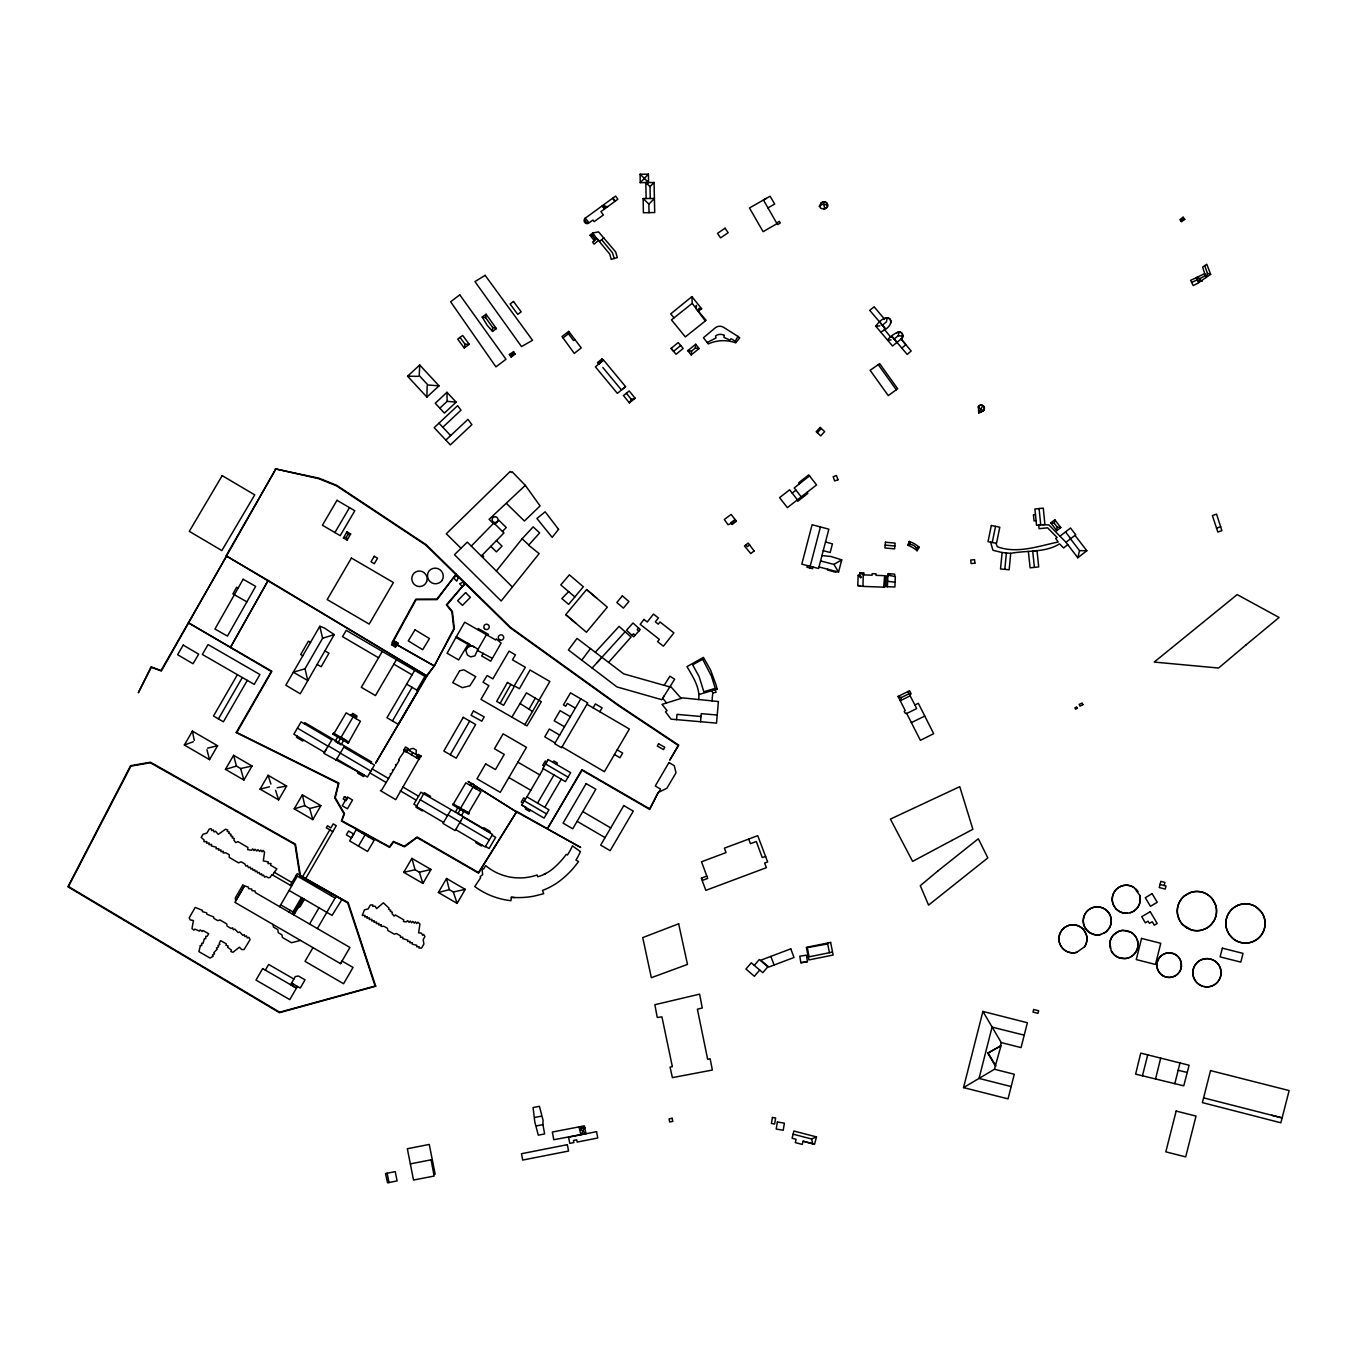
<?xml version="1.0" encoding="UTF-8"?>
<svg xmlns="http://www.w3.org/2000/svg" width="1357" height="1357" viewBox="0 0 1357 1357"><rect width="100%" height="100%" fill="white"/><g stroke="black" fill="none" stroke-linecap="round" stroke-linejoin="round"><path stroke-width="1.5" d="M492.54 331.379L492.574 327.308L485.653 317.691L486.077 314.247L482.21 317.029L487.214 325.358L492.54 331.379L496.408 328.598L486.077 314.247M426.895 397.092L407.575 376.211L419.72 364.982L439.023 385.863L426.895 397.092L427.116 385.914M862.95 585.8L863.273 574.859L859.931 572.858L859.846 575.317L861.491 577.098L860.626 577.912L858.184 575.249L857.743 585.562L862.967 586.394L884.238 587.191L884.696 575.673L875.994 575.351L876.062 573.824L872.161 573.672L872.11 575.198L863.273 574.859M542.902 1124.665L543.054 1120.237L539.441 1106.328L533.08 1107.516L534.777 1121.798L538.288 1135.147L544.649 1133.943L542.902 1124.665L536.541 1125.869M887.902 575.046L887.41 586.699L885.884 585.054L886.257 576.318L887.851 576.369L884.662 576.267L884.221 586.58L894.891 586.987L895.332 576.657L887.902 575.046L887.953 573.553L894.806 574.198L894.704 576.521M890.022 575.504L890.107 573.638M863.764 573.01L863.68 574.876L862.781 573.909L863.764 573.01L859.931 572.858M419.72 364.982L419.245 375.601L427.913 384.981L439.023 385.863M1137.912 946.134L1137.963 943.369A14.13 13.757 44.1 0 0 1137.03 939.332L1136.471 938.06A13.774 13.417 43.3 0 0 1130.788 932.14L1122.765 930.393A14.147 13.757 -46.4 0 0 1118.728 931.343L1113.13 935.312A13.875 13.519 -46.9 0 0 1109.839 942.827L1111.298 950.918A13.74 13.333 43.3 0 0 1118.236 957.431L1125.004 958.568A14.13 13.723 -46.8 0 0 1129.041 957.652L1130.296 957.075A13.706 13.316 -46.6 0 0 1134.639 953.666A13.791 13.383 -46.2 0 0 1136.844 950.137A13.96 13.519 -46.7 0 0 1137.912 946.134A14.113 14.113 0 0 1 1130.296 957.075M696.192 308.158L696.395 305.359L695.954 308.361L706.115 320.32L685.336 336.892L671.461 319.879L692.24 303.34L691.9 296.64L701.603 308.684L698.584 311.058L698.889 308.361L701.603 308.684M1180.675 220.716L1182.948 219.02L1183.083 217.205L1179.912 219.681L1181.421 221.768L1184.746 219.376L1183.083 217.205M676.549 719.651L677.007 714.376L701.026 716.479M700.568 721.737L701.281 713.646L717.225 715.037M543.903 874.451A43.39 43.39 0 0 0 549.636 871.194L551.417 869.922A78.485 78.485 0 0 0 566.276 854.333L567.413 855.012A57.656 57.656 0 0 0 571.551 847.752L572.417 845.852L580.406 851.602A57.147 57.147 0 0 1 578.777 855.063A56.129 56.129 0 0 1 575.928 860.05L578.523 861.576A92.039 92.039 0 0 1 560.322 880.54A70.801 70.801 0 0 1 553.079 885.392L550.518 886.816A70.343 70.343 0 0 1 542.546 890.413L543.699 893.686L534.166 896.095A84.1 84.1 0 0 1 511.301 897.316L510.978 900.692A74.414 74.414 0 0 1 488.91 894.772L485.959 893.381A74.414 74.414 0 0 1 474.763 886.528L480.514 877.979L480.31 876.401L482.668 874.756L482.057 869.159L483.652 868.972L485.636 865.613L489.656 868.667A53.093 53.093 0 0 0 515.541 877.775L520.393 877.928A53.093 53.093 0 0 0 537.118 874.977L537.762 876.792A43.034 43.034 0 0 0 545.87 873.467M598.776 364.015L598.895 362.692L603.577 360.046L625.56 386.609L617.384 393.377L595.384 366.831L603.187 360.368L601.982 358.926L597.572 362.573L598.776 364.015L603.187 360.368M601.863 360.25L601.982 358.926M1067.772 544.666L1063.583 547.974L1059.546 543.852C1045.127 552.944 1026.808 550.179 1010.728 553.368L1009.15 569.77L1000.516 568.973L1002.111 552.536L992.968 550.297L990.576 542.138M1004.825 569.363L1006.402 552.961M712.001 700.89L712.781 692.986L711.916 690.645M698.685 699.534C700.212 687.609 692.715 676.498 686.998 666.626L703.435 657.382L710.627 670.154L716.106 684.997L717.056 689.102L715.292 689.78L716.038 692.291L712.781 692.986M691.171 354.923L691.595 351.073L695.293 348.104L699.126 348.528L695.7 344.271L687.745 350.666L691.171 354.923L699.126 348.528M695.293 348.104L695.7 344.271M574.91 339.555L573.519 340.573L568.464 333.737L568.753 331.379L562.019 336.536L574.282 353.397L581.237 347.918L568.753 331.379M724.197 335.315L723.943 337.401L729.862 340.047L731.05 338.724L735.206 341.167L737.971 336.434L723.756 327.41A7.379 7.379 0 0 0 715.682 327.478L703.418 337.757L708.32 343.915L709.524 343.389A36.13 36.13 0 0 1 729.269 341.167A36.249 36.249 0 0 1 735.748 342.863L739.718 337.808L737.971 336.434M603.865 237.797L599.37 241.563L609.751 254.115L611.21 259.357L617.299 257.609L615.654 251.91L598.539 231.86L592.772 232.963L590.074 235.236L592.517 235.592L594.587 238.425L594.281 240.749L592.568 242.072L594.078 244.124L598.674 240.325L599.59 241.376M1056.747 530.655L1057.222 527.093L1054.338 523.344L1054.813 519.782L1050.776 522.869L1056.747 530.655L1060.784 527.568L1054.813 519.782M352.803 713.494L356.62 715.75L356.009 718.65L355.415 716.666L352.616 715.003L352.803 713.494L350.598 715.444L360.453 721.262L348.155 743.161L332.94 734.205L333.601 733.068L348.376 741.77M880.676 331.939C899.962 323.797 887.614 308.531 875.791 326.24L892.55 346.018L901.116 339.013A3.528 3.155 -39.2 0 0 902.558 337.367C903.423 326.358 890.124 335.756 887.58 340.149L891.091 339.945M735.087 519.544L730.812 522.682L732.102 524.413L735.731 520.393M827.634 205.501L827.533 206.179A3.053 2.663 -54.4 0 1 825.904 208.316C816.083 210.776 819.933 201.023 827.634 205.501A3.426 3.426 0 0 1 825.277 208.588A4.207 4.207 0 0 1 823.682 208.842M511.165 356.993L513.574 351.667L509.367 354.55L511.165 356.993L515.117 354.16L513.574 351.667M592.517 235.592L592.924 233.167L596.859 238.764L594.281 240.749L590.074 235.236M1192.939 971.086L1193.532 968.372A14.096 13.841 81.9 0 1 1195.364 964.657L1197.162 962.554A14.028 13.74 -6.4 0 1 1201.81 959.586A13.943 13.655 -5.7 0 1 1215.041 961.146L1216.143 961.994A14.113 13.824 83.2 0 1 1218.874 965.098L1219.553 966.32A13.909 13.621 82.7 0 1 1219.298 979.635L1217.721 981.908A14.113 13.824 -8.2 0 1 1214.6 984.639L1213.395 985.318A14.147 14.147 0 0 1 1203.93 986.556L1202.607 986.183A14.181 13.909 -9.2 0 1 1198.893 984.351L1197.807 983.486A14.079 13.807 83.2 0 1 1193.804 977.905A13.858 13.587 82.4 0 1 1192.939 971.086A14.147 14.147 0 0 0 1202.607 986.183M396.838 643.574L395.498 647.34L391.528 644.575L394.124 640.843L398.195 643.269L396.329 646.085L395.481 641.657L396.838 643.574L398.195 643.269M992.238 542.478L995.546 526.346M887.342 317.775L886.426 321.83L882.406 325.256M464.247 347.986L469.234 344.305L462.686 335.433L457.699 339.131L464.247 347.986L465.112 344.305L460.006 337.418M1042.397 524.718L1048.859 524.888L1065.94 542.257L1077.797 557.761L1079.544 550.637L1070.469 538.831M1155.553 1078.968L1160.693 1058.121M818.966 566.938L818.576 568.515L801.8 564.139L812.097 524.735L828.856 529.179L818.983 566.955L838.558 572.06L841.747 559.864L831.078 556.523L821.952 555.556M1142.458 1075.796L1147.717 1054.864L1189.105 1065.245L1183.762 1085.821L1135.622 1074.133L1140.745 1053.117L1147.717 1054.864M1174.823 1083.649L1179.996 1062.955M894.144 339.046L898.215 335.722L899.199 331.888M1024.23 1035.17L992.069 1027.113L979.042 1078.391L994.494 1069.248L1014.29 1074.269L1008.047 1098.865L963.538 1087.602L982.909 1011.423L1027.385 1022.737L1021.058 1047.604L1001.262 1042.583L982.909 1011.423M994.494 1069.248L995.343 1065.907L987.777 1053.151L1001.025 1045.704L995.343 1065.907M1000.516 1045.569L1001.262 1042.583M827.736 569.245L827.533 570.076L835.827 572.23L836.031 571.399M807.415 565.598L806.991 567.243L812.538 568.685L812.979 567.056M1205.372 275.505L1200.148 278.541L1199.028 281.934L1202.149 280.899L1199.707 280.288L1202.149 280.899M1164.17 885.527L1164.968 882.423L1160.812 881.355L1159.234 887.546L1165.222 889.089L1166.019 886.002L1160.014 884.442M820.442 526.94L809.722 567.955M816.49 1136.912L814.556 1144.29L803.09 1141.203L802.241 1144.409L795.355 1142.611L796.067 1139.303L792.115 1138.235L793.862 1131.026L816.49 1136.912L811.537 1138.964L793.099 1134.181M978.414 406.574L978.719 412.935L983.791 410.34A2.578 2.256 -86.2 0 0 984.334 408.745A2.443 2.137 -86.1 0 0 984.266 408.101C982.231 401.468 973.715 407.27 983.638 410.509M906.73 713.494L916.654 708.575L914.906 704.995L918.316 703.265L933.684 733.679L920.385 740.328L906.544 713.137L905.458 713.494L904.237 711.526L905.187 710.474L898.046 696.429L909.597 690.73L911.141 693.97L909.58 694.699L909.071 693.715L901.353 697.549L900.285 700.806L910.157 695.819M1204.711 265.667L1207.442 273.351L1206.017 277.507L1201.742 280.475M907.85 545.293L909.241 541.443L912.328 542.698A29.192 29.192 0 0 1 919.283 547.295L917.044 550.738A28.192 28.192 0 0 0 907.85 545.293C911.209 542.749 917.349 546.735 917.044 550.738M978.719 412.935L982.841 405.641M819.119 206.451L821.443 202.753L824.31 201.854A4.241 4.241 0 0 1 826.718 202.99L827.516 204.466M516.288 811.808L468.08 781.428L516.271 811.791L580.728 847.48L516.542 811.333M629.394 402.876L631.327 399.416L635.127 398.246L629.224 390.952L623.491 395.599L629.394 402.876L635.127 398.246M455.918 637.468L447.115 653.226L458.7 659.909L467.995 644.405L455.918 637.468L464.705 622.201L495.678 639.995L496.306 638.893L501.106 643.116L490.742 661.164L481.701 655.974L483.296 653.192M226.229 555.573L275.641 469.285L161.364 671.003L151.356 667.339L138.329 692.799L151.034 666.813L161.008 670.545L226.687 555.827M343.44 537.966L346.917 531.825L350.649 533.946L347.188 540.069L343.44 537.966L346.374 537.151L347.731 534.76L346.917 531.825M500.105 703.35L510.86 684.403M422.672 810.146L422.231 810.909L415.988 807.228L424.317 792.658L430.542 796.322L430.067 797.119M532.504 711.458L528.993 709.219L535.286 698.193M468.928 646.695L469.437 645.83L467.741 644.863M470.777 646L467.843 643.32L467.995 644.405M486.434 634.686L478.105 649.206L471.829 645.61L467.86 647.102L465.841 650.631L467.419 655.024L470.692 656.907L474.899 655.838L477.41 650.41L492.337 658.382M344.441 796.813L343.202 798.968L346.086 800.647L347.341 798.527L344.441 796.813L347.341 798.527M487.825 635.483L488.469 634.398L478.258 628.528L478.478 630.106M237.407 674.683L213.507 716.021L223.396 721.822L247.296 680.383L202.346 654.464L208.062 644.575L259.916 674.514L254.234 684.386L247.296 680.383M218.426 718.905L242.326 677.516M319.811 626.272L285.818 685.2L300.236 693.783L334.246 634.601L324.459 628.037L319.811 626.272L322.61 638.265L305.02 668.764L307.751 680.535L293.316 672.207L305.02 668.764M291.636 886.019L272.706 875.078L274.301 872.33L291.925 882.508M289.075 890.429L332.092 915.398L342.032 899.335L302.577 876.724L329.853 829.721L326.291 827.889L327.546 825.735L330.887 827.94L333.211 823.903L336.265 825.667L305.732 878.522L297.217 873.654L290.296 885.239M265.344 970.153L268.635 964.437L293.892 979.042M290.585 984.741L295.283 976.633L298.336 975.971L305.02 979.822L300.253 988.066L291.568 983.045L293.265 984.029L292.281 985.708L296.437 988.117L297.42 986.437M450.253 754.746L469.692 721.059M184.348 745.027L192.423 731.118L217.595 745.739L209.521 759.649L184.348 745.027L193.288 741.753M225.449 769.368L233.608 755.306L252.046 766.01L243.887 780.071L225.449 769.368L236.423 766.077L240.647 768.537L252.046 766.01M260.069 789.112L268.092 775.288L286.632 786.042L278.609 799.867L260.069 789.112L269.483 786.789M242.699 885.222L235.27 898.029L235.762 900.878L244.294 886.138L242.699 885.222L248.467 887.122L248.619 888.648L251.757 889.039L251.961 890.599L255.082 890.972L255.286 892.533L349.919 947.457L340.522 963.64L234.914 902.337L244.294 886.138M294.232 808.84L302.357 794.846L320.914 805.634L312.805 819.611L294.232 808.84L304.799 805.668L309.701 808.518L312.805 819.611M279.644 906.663L297.37 876.147L296.148 875.435L335.094 898.046L335.637 897.13M300.694 875.638L299.643 877.453M288.82 911.989L290.144 910.326M292.993 911.972L301.356 897.571M292.247 913.99L293.316 912.158M293.621 912.345L302.679 898.334M293.807 914.889L303.578 898.86M304.392 899.335L300.219 906.527L298.048 907.579M309.549 924.032L318.98 907.799M331.023 895.671L332.177 893.686M317.385 928.578L336.265 896.027M312.975 947.661L305.02 961.35L343.575 983.723L353.041 967.439L342.032 961.044L340.522 963.64M403.775 872.33L411.883 858.37L431.017 869.481L422.909 883.441L403.775 872.33L415.072 869.735L419.347 872.212L422.909 883.441M524.786 724.757L549.856 681.485L530.044 670.002L519.443 688.711L514.218 685.794L525.329 667.271L512.454 659.824L515.439 654.905L509.045 651.139L492.828 678.89L487.163 675.515L483.024 682.181L488.893 685.675L480.955 699.364L527.025 725.859L541.341 701.705L526.448 692.867L511.81 717.242M438.396 892.516L446.538 878.488L465.247 889.361L457.122 903.389L438.396 892.516L449.269 889.632L453.323 891.973L457.122 903.389M345.441 800.274L342.252 805.753L347.443 808.789L352.532 800.036L347.392 797L346.697 798.153M526.923 796.898L521.58 804.938L544.106 818.101L548.957 809.773L526.923 796.898L543.343 768.707M537.542 803.107L553.978 774.932M382.301 651.428L361.318 687.321L375.448 695.581L396.448 659.706M343.813 747.113L374.464 765.043L367.408 777.035L336.807 759.021L337.503 757.834M414.682 670.375L386.966 717.734L398.398 724.417L418.058 690.832L406.625 684.132M392.444 720.94L412.104 687.337M416.887 690.136L424.945 676.38L346.239 630.327L342.541 636.654L378.586 657.789M580.796 698.872L554.606 743.687L561.544 747.741L587.734 702.926L570.483 692.85L563.46 704.877L565.733 706.217L567.345 703.452L575.368 708.15M552.994 762.38L553.826 760.972L557.286 763.007L556.455 764.415M530.299 810.027L529.518 811.384L525.363 808.959L526.143 807.602L521.58 804.938M593.111 707.828L595.401 703.927L602.101 707.845L599.811 711.747M544.785 807.347L561.238 779.172M334.891 532.555L349.495 507.637M364.388 775.254L323.882 753.339L332.024 739.514M370.936 762.956L371.564 761.905L304.918 722.67L304.29 723.722M451.067 809.654L442.942 823.428L455.087 830.569L463.263 816.66L420.907 792.217L413.868 804.192L416.752 805.888M460.685 821.053L460.108 822.02L447.98 814.879L447.454 815.761L420.263 799.748M463.059 817.033L492.557 834.402L485.178 846.955L455.664 829.568M297.098 736.105L303.476 739.887L302.798 741.024L296.42 737.275L297.098 736.105L293.858 734.188L301.118 721.856L331.786 739.904M334.093 733.357L346.171 712.849L350.598 715.444M326.274 749.285L324.476 752.338L303.442 739.955M327.444 747.283L328.292 745.858L340.37 752.965M337.689 737.004L335.128 741.346L341.031 744.806L343.592 740.464M353.091 716.92L341.014 737.428L346.289 740.549M337.842 742.941L340.403 738.598M335.959 760.446L344.101 746.621M358.011 772.082L357.485 772.998L363.591 776.594L364.134 775.678M404.657 750.828L398.585 759.632L399.365 760.09L396.99 764.144L395.532 764.805L396.312 765.28L393.801 769.538L392.41 770.114L393.208 770.572L391.596 773.303L390.205 773.863L390.986 774.321L381.843 789.859L380.35 790.588L395.735 799.646L418.889 759.157L403.623 750.217L405.539 746.961L408.372 748.623L406.455 751.897L403.623 750.217L406.455 751.897M405.37 750.489L406.133 749.217M409.39 750.608L410.306 749.047L413.223 748.369L416.311 750.184L416.005 754.492M411.392 754.78L412.698 752.558M421.298 756.239L418.227 754.441L416.345 757.664L421.298 756.239L418.889 759.157M453.391 803.972L465.858 782.819L480.989 791.725L468.538 812.877L453.136 803.819L452.576 804.769L463.873 811.418L461.431 815.574M470.268 785.415L472.524 783.6L477.206 787.467L476.324 788.977L473.05 787.043L460.583 808.212M457.75 807.822L455.426 812.046M463.619 809.993L469.2 813.284L468.64 814.234L460.379 809.366L457.937 813.522L459.989 814.743M483.533 828.601L484.008 827.804L490.047 831.349L489.368 832.519M476.46 841.815L475.917 842.765L481.447 846.005L481.989 845.072M362.031 833.096L362.573 832.197L368.612 835.759L368.069 836.658M364.982 834.843L365.525 833.944L367.289 834.979M358.452 846.09L365.067 834.894M1109.076 913.329L1107.363 911.158A13.943 13.638 4 0 0 1102.868 908.037A13.74 13.417 4.2 0 0 1096.151 906.934L1093.454 907.392A13.977 13.672 3.9 0 0 1088.568 909.885L1087.534 910.784A13.926 13.621 -86.2 0 0 1084.413 915.28A13.791 13.468 -86.9 0 0 1085.481 928.459L1089.247 932.395L1094.268 934.583A13.74 13.434 3.9 0 0 1101.087 934.396L1105.955 931.903L1109.5 927.73A13.757 13.434 -86.1 0 0 1111.061 918.418L1110.755 917.078A13.909 13.587 -86.9 0 0 1109.059 913.329M664.167 685.336L669.883 676.21L674.666 679.195L661.792 699.703L616.943 686.913L568.413 649.969L577.047 638.401L623.66 673.852L669.798 686.93M664.116 696.005L662.708 698.227L666.558 702.96M582.815 1131.585L580.796 1134.622L579.117 1126.87L552.367 1132.026L553.758 1139.727L585.953 1133.655L584.494 1126.904L579.117 1126.87L584.29 1125.835L584.697 1127.955L582.696 1130.975L585.953 1133.655M1181.048 899.521L1180.098 900.946A19.185 18.693 -71.3 0 0 1177.265 910.717A19.371 18.862 -71.7 0 0 1177.876 915.805L1179.725 920.589A19.626 19.083 18 0 0 1182.761 924.711L1191.48 929.952A19.219 18.676 18.9 0 0 1201.64 930.156L1206.407 928.273A19.693 19.235 -72.4 0 0 1210.546 925.237L1213.718 921.216A19.219 18.761 -71.4 0 0 1216.449 913.159A19.422 18.964 -71 0 0 1215.499 904.712L1212.191 898.758A19.354 18.761 18.9 0 0 1208.459 895.23M582.696 1130.975L579.558 1128.888L580.372 1127.684M581.763 660.147L590.549 648.476M1075.948 925.135L1077.288 925.491A13.892 13.621 11.9 0 1 1083.955 930.156L1086.448 935.024A13.807 13.604 -80.5 0 1 1086.295 943.166A13.926 13.706 -80.1 0 1 1084.464 946.847L1076.779 952.326A13.774 13.519 7.3 0 1 1065.024 950.392A14.011 13.757 7.6 0 1 1061.954 947.525L1061.157 946.406A14.062 13.774 -79.7 0 1 1059.461 942.657A13.791 13.519 -79.8 0 1 1058.935 938.569A13.723 13.417 -80.2 0 1 1060.122 933.226A13.926 13.638 -81.3 0 1 1063.226 928.731L1064.261 927.832M496.357 570.975L522.089 538.797L533.182 526.872L539.645 532.928L528.619 545.192L539.136 553.605L501.174 600.998L454.442 554.708L467.3 542.122L512.386 587.004M586.614 589.549L607.325 607.173L586.428 632.243L565.733 614.619L586.614 589.549L596.91 598.301M754.271 965.37L759.275 959.552L767.791 966.863L762.787 972.681L751.269 962.808L745.943 969.017L754.39 976.277L759.733 970.068M608.631 662.335L631.09 637.044L619.08 626.391L595.384 652.174M638.587 628.121L637.196 629.682L638.791 631.158L633.634 636.857L626.51 630.259L633.024 622.999L640.216 629.597L638.791 631.158M632.04 635.381L633.465 633.804L635.093 635.263M597.063 662.64L601.982 657.229M592.144 668.034L625.136 631.768M817.338 432.747L821.29 428.507M645.83 182.601L647.17 181.21L640.114 174.222L640.233 182.652L645.83 182.601L646.119 198.529L654.396 198.478L648.883 204.144L649.036 212.659M650.257 198.495L650.02 186.638L654.057 182.5L654.702 212.54L643.388 212.761L643.167 198.58L646.119 198.529M640.233 182.652L644.321 178.462M650.02 186.638L647.204 183.89L648.544 182.533L648.425 174.171L640.114 174.222M471.303 546.057L493.846 523.022L503.956 532.911L481.345 555.997M495.051 524.192L498.884 520.291L506.28 527.517L502.446 531.418M644.321 178.344L648.425 174.171M482.77 557.388L483.686 556.472L482.261 555.064M493.354 523.531L489.097 519.341L525.329 485.348L512.013 471.659L511.182 472.457L510.215 471.456L446.317 533.759L460.99 548.279M442.823 427.251L461.007 410.17L457.614 405.658L434.172 427.659L450.337 444.892L471.897 424.639L467.928 419.381L445.842 440.109M446.979 392.309L435.241 403.266L444.401 413.088L456.139 402.147L446.979 392.309L447.132 401.35L439.821 408.186M884.221 586.58L885.884 585.054M901.811 348.07L905.865 344.678L901.116 339.013A3.867 3.867 0 0 0 902.015 333.262A3.867 3.867 0 0 0 896.197 333.127M625.56 386.609L621.472 390.002L602.864 367.526M671.104 348.393L678.212 342.575L683.165 348.444L676.074 354.262L671.104 348.393L673.581 351.327L680.688 345.509M691.9 296.64L670.68 313.891L674.005 317.86M707.167 342.456L716.055 337.961L715.512 335.993A7.854 7.854 0 0 1 724.197 335.332M809.535 475.883L794.235 487.909L800.851 496.374M792.2 493.1L795.999 490.148M1060.071 536.117L1070.52 528.009L1075.762 534.794L1065.94 542.274M1077.797 557.761L1086.838 550.738L1074.998 535.387M563.019 337.927L568.464 333.737M1070.673 538.661L1065.533 531.876M749.658 544.886L747.334 546.667L745.909 544.869M355.415 716.666L356.62 715.75M732.102 524.413L736.393 521.241L731.135 514.422L724.299 519.51L728.081 524.718L732.322 522.903M1184.576 895.807L1190.547 892.516A19.388 18.794 18.3 0 1 1198.994 891.566L1202.353 892.211A19.083 18.557 18.4 0 1 1208.493 895.196M896.265 389.764L888.275 395.616L870.125 370.274L879.692 363.642L897.656 388.764L896.265 389.764L878.25 364.643M603.814 204.67L585.206 218.223A3.019 3.019 0 0 0 584.409 221.87L585.037 222.752A3.019 3.019 0 0 0 588.124 223.43L592.975 220.055L594.179 221.632L603.356 214.983L600.914 211.624L617.876 199.225L615.586 196.087L603.814 204.67L605.001 206.298L607.648 206.705A3.393 3.393 0 0 1 607.105 206.79M1133.841 911.056L1135.996 909.36A13.774 13.536 -80.5 0 0 1139.761 895.433L1134.282 887.732A13.807 13.485 13.2 0 0 1131.891 886.392M1064.516 927.645L1065.381 927.035A14.011 13.757 11.4 0 1 1069.146 925.338L1070.486 925.033A13.774 13.519 11.3 0 1 1075.948 925.152M1210.665 274.351L1206.017 277.507L1202.607 267.092L1206.78 264.259L1210.665 274.351L1207.442 273.351M776.662 223.057L779.274 221.361L780.309 222.955L777.697 224.651L776.662 223.057L763.448 200.022L766.179 198.461M568.668 591.635L561.832 598.573L568.651 604.374L583.34 586.75L569.363 574.842L560.78 584.918L574.859 596.91M987.777 1053.151L1001.025 1045.704M963.538 1087.602L979.042 1078.391M777.035 223.634L763.109 231.674L749.471 207.977L770.081 196.239L774.694 204.059L767.96 207.858M820.561 560.916L833.893 564.393L841.747 559.864M911.378 722.602L924.779 716.072M1199.028 281.934L1196.806 277.388L1204.745 273.588M1191.667 282.443L1197.213 279.813L1196.212 277.812L1190.615 280.305L1193.227 285.598L1198.723 282.816L1196.212 277.812M748.708 839.084L757.732 835.658L767.655 861.966L764.636 863.052L766.366 867.683L705.861 890.345L701.264 878.166L706.827 876.096L701.501 861.797L726.046 852.586L724.367 848.159L748.708 839.084L750.455 843.681L756.307 841.51L762.21 857.437L765.687 856.657M1129.041 957.635L1127.718 958.076A14.113 14.113 0 0 1 1111.332 950.918M1216.551 528.144L1220.672 526.77L1216.567 514.167L1212.378 515.558L1217.84 532.029L1221.826 530.706L1220.672 526.77M322.61 638.265L334.246 634.601M699.194 694.445L717.056 689.102M824.768 208.741L823.207 201.871M347.731 534.76L350.649 533.946M348.817 742.025L348.155 743.161M332.94 734.205L333.601 733.068M309.701 808.518L320.914 805.634M300.525 940.418L291.484 942.725L282.477 937.5L281.883 934.803L278.236 932.683L277.846 929.63L273.486 927.085L272.927 924.405M207.587 748.131L217.595 745.739M419.347 872.212L431.017 869.481M1133.841 911.056A13.994 13.706 6.3 0 1 1130.093 912.752L1127.379 913.227A14.028 14.028 0 0 1 1119.44 911.497L1117.167 909.919A14.028 14.028 0 0 1 1115.166 890.667A14.028 14.028 0 0 1 1134.282 887.732M453.323 891.973L465.247 889.361M827.668 943.912L807.279 947.644L809.128 956.821L832.045 952.173M388.984 1182.541L397.092 1180.912L395.26 1171.634L385.507 1173.551L387.542 1182.829L388.984 1182.541L387.152 1173.228M410.34 1163.882L432.255 1159.59L435.156 1174.161L433.85 1174.416L434.155 1176.061L413.529 1180.03L407.354 1148.751L429.253 1144.426L432.255 1159.59M534.929 1117.388L541.29 1116.183M579.558 1128.888L584.697 1127.955M277.218 787.738L286.632 786.042M916.569 547.702L919.3 547.295M800.851 962.724L807.415 961.672L806.448 955.141L799.799 956.21L800.851 962.724L807.415 961.655M391.528 644.575L396.125 644.965M995.987 543.258L997.259 546.684C1016.851 554.08 1038.427 546.142 1058.206 542.003L1055.712 538.475L1057.12 537.491L1047.604 527.822L1039.089 528.67L1038.699 525.091L1044.907 524.464L1043.279 508.146L1034.899 508.994L1035.459 514.574L1033.423 514.795L1034.051 520.851L1036.069 520.664L1036.544 525.312L1040.734 524.888L1039.089 508.57M875.791 326.24L879.862 325.884M648.544 182.533L654.057 182.5M465.112 344.305L469.234 344.305M407.575 376.211L418.261 376.347M1079.544 550.637L1086.838 550.738M858.184 575.249L859.846 575.317M857.743 585.562L860.355 585.681M511.301 897.316L514.574 897.52M447.132 401.35L456.139 402.147M898.215 335.722L902.88 336.146M597.572 362.573L598.895 362.692M885.188 545.09L894.857 546.006M1002.111 552.536L1010.728 553.368M687.745 350.666L691.595 351.073M887.631 581.288L895.094 582.238M1050.776 522.869L1054.338 523.344M1057.222 527.093L1060.784 527.568M350.988 714.783L352.616 715.003M355.551 716.835L356.959 717.039M594.587 238.425L597.148 238.544L598.674 240.325M509.367 354.55L511.504 354.906M482.21 317.029L485.653 317.691M513.133 353.77L515.117 354.16M1182.948 219.02L1184.746 219.376M1178.164 1070.283L1187.239 1072.471M979.059 1078.425L1011.169 1086.567M1271.662 1115.233L1282.128 1117.897L1203.608 1097.864M823.241 550.705L830.162 552.503L832.435 543.869L825.514 541.986M803.09 1141.203L812.809 1143.815L811.537 1138.964M898.046 696.429L901.353 697.549M492.574 327.308L496.408 328.598M1196.806 277.388L1200.148 278.541M605.493 206.552L603.661 207.689L602.271 205.789L604.577 208.944M300.067 876.368L347.714 902.914L375.109 986.03L279.627 1012.186L68.478 886.528L130.934 766.145L150.271 762.753L294.995 844.529L299.931 876.164M238.154 588.056L236.678 587.208L232.878 593.891L246.889 601.83M470.2 644.66L456.359 636.704M471.829 645.61L474.509 647.153M310.516 642.387L308.395 641.166L300.677 654.566L302.781 655.787M324.866 650.868L328.971 653.226L321.168 666.745L317.063 664.387M492.065 835.25L495.661 837.337L489.08 848.515L485.501 846.395M329.751 829.907L332.787 831.671M272.706 875.078L271.824 874.57L270.213 877.351L268.398 877.826L266.074 876.469L264.581 877.131L263.597 875.011L262.189 875.723L261.579 873.823L260.069 874.485L259.221 872.432L257.593 873.026L256.761 870.99L255.337 871.686L254.641 869.735L253.114 870.38L252.334 868.378L250.943 869.108L250.044 867.038L248.484 867.666L247.313 865.427L245.888 866.139L244.837 863.968L241.122 861.78L238.544 862.848L229.214 857.37L229.282 854.825L225.822 852.79L223.142 852.942L223.362 851.331L220.92 851.653L221.004 849.94L218.46 850.194L218.816 848.651L216.051 848.787L216.34 847.209L211.302 845.988L211.641 844.427L208.893 844.563L209.182 842.985L206.485 843.155L206.858 841.628L203.872 841.611L204.144 840.034L201.209 837.371L203.041 834.267L206.892 833.079L209.232 829.093L211.098 828.601L211.845 830.637L213.303 829.907L213.999 831.909L215.593 831.264L218.24 834.402L225.55 829.212L227.755 829.975L227.196 831.383L229.384 832.112L228.722 833.368L231.08 834.334L230.52 835.742L232.759 836.54L232.115 837.829L234.286 838.541L233.862 840.119L235.779 842.646L237.984 841.628L247.941 847.497L247.72 849.669L251.639 850.245L252.673 848.888L254.047 850.602L254.997 849.228L256.761 851.009L257.915 849.669L259.645 851.433L260.714 850.076L262.138 851.806L263.105 850.432L264.564 852.162L263.292 860.915L268.296 861.916L267.974 863.663L270.993 863.51L270.637 865.223L276.879 868.904L274.301 872.33M517.865 762.159L539.747 774.881M508.909 777.561L530.791 790.283M280.695 904.848L294.859 913.057M586.953 704.249L629.36 729.014L604.425 771.692L562.019 746.927M570.381 716.666L560.085 710.644L554.182 720.754L564.478 726.775M614.45 754.526L619.945 757.732L622.659 753.084L617.181 749.861M559.644 735.07L549.331 729.031L544.768 736.851L555.064 742.907M568.04 777.12L545.531 763.957L546.735 761.905L545.243 761.023L542.749 765.297L544.242 766.162M582.781 811.588L610.735 827.923M577.098 821.307L605.052 837.625M525.193 798.747L523.7 797.882L521.241 802.089L522.733 802.971M524.056 800.715L546.566 813.878M393.835 664.167L412.07 674.836M407.762 749.658L417.634 755.459M484.653 829.263L489.572 832.163L463.263 816.66M372.191 768.91L388.526 778.511M402.605 786.823L418.567 796.203M459.802 822.563L489.3 839.932M340.268 753.135L370.868 771.149M369.85 772.879L386.168 782.497M400.264 790.792L416.226 800.189M416.429 806.482L443.535 822.427M458.683 807.093L460.379 808.077M339.572 738.106L341.286 739.107M457.614 807.737L460.379 809.366M297.42 728.115L328.072 746.231M394.124 640.843L394.972 644.168M520.07 703.52L528.993 709.219M896.977 342.388L892.007 336.553L907.188 354.398L911.175 351.039L901.116 339.013M565.733 614.619L576.013 623.372M613.941 199.089C610.158 195.578 616.909 204.619 614.534 199.869M522.089 538.797L528.806 544.988M643.167 198.58L648.883 204.144M506.636 503.617L524.413 521.02L540.086 505.924L525.329 485.348M496.408 540.612L502.039 546.125L496.408 551.858L490.793 546.345M438.973 423.163L450.66 435.58M670.307 686.133L681.214 698.38M1116.166 908.986L1113.775 905.628A13.909 13.672 -80.6 0 1 1112.282 900.369L1112.248 898.996A13.791 13.57 -80.5 0 1 1113.418 893.635A13.909 13.689 -81.6 0 1 1116.54 889.14L1118.694 887.444A14.096 13.757 12.3 0 1 1122.46 885.765L1123.8 885.442A13.689 13.349 12.4 0 1 1127.904 885.341M884.408 319.048L874.145 306.784L869.718 310.329L885.018 328.309L880.15 322.593M601.609 239.68L612.448 252.707L614.263 258.492M884.102 329.072L890.955 337.401M626.357 393.276L631.327 399.416M797.238 499.58L789.638 489.809L779.58 497.646L787.399 507.637L816.575 484.907L808.738 474.882L798.73 482.702L799.544 483.737M806.991 492.37L807.822 493.422L797.78 501.259L796.949 500.19M692.24 303.34L705.284 320.981M833.893 564.393L838.558 572.06M988.286 1053.286L995.868 1066.042M907.986 691.612L914.906 704.995M909.241 541.443L910.462 544.123M770.861 956.397L774.118 965.031M706.827 876.096L707.709 878.42L702.722 880.269L701.857 877.962M1137.03 939.332L1137.471 940.638A14.113 14.113 0 0 1 1137.997 944.76M268.092 775.288L270.925 784.092M275.573 790.317L278.609 799.867M411.883 858.37L415.072 869.735M240.647 768.537L243.887 780.071M346.374 537.151L347.188 540.069M233.608 755.306L236.423 766.077M206.926 749.658L209.521 759.649M418.227 754.441L419.398 759.462M477.376 648.782L477.851 650.665M446.538 878.488L449.269 889.632M302.357 794.846L304.799 805.668M827.499 943.081L829.449 952.699M192.423 731.118L194.255 740.396M431.085 1159.811L433.85 1174.416M1034.407 567.379L1032.677 551.01L1037.002 550.552L1038.716 566.921L1030.116 567.837L1028.369 551.468M1035.476 514.574L1036.086 520.664M1112.248 898.979L1112.282 900.369M647.17 181.21L647.204 183.89M1076.763 952.343A14.028 14.028 0 0 1 1058.918 938.569A14.028 14.028 0 0 1 1077.271 925.491A14.028 14.028 0 0 1 1084.464 946.847M1139.761 895.433A14.028 14.028 0 0 1 1130.076 912.735M1135.368 888.581A14.028 14.028 0 0 1 1138.082 891.685M1127.379 913.21A13.74 13.434 5.8 0 1 1116.251 909.037M1127.904 885.324A13.723 13.417 13 0 1 1131.874 886.392M1213.395 985.318A13.858 13.57 -8.6 0 1 1203.947 986.539M1193.142 969.712A14.147 14.147 0 0 1 1215.041 961.129A14.147 14.147 0 0 1 1214.6 984.639M1110.314 948.356A14.113 14.113 0 0 1 1124.156 930.376M1125.53 930.478A14.113 14.113 0 0 1 1136.471 938.094M1181.133 899.352A19.371 18.862 -71.7 0 1 1184.661 895.654M884.272 318.963A3.867 3.867 0 0 1 890.531 323.458M1237.55 905.475A19.592 19.066 -1.7 0 0 1231.868 909.275L1230.68 910.513A19.727 19.185 89 0 0 1228.662 913.295A19.269 18.744 88.7 0 0 1225.965 921.352A19.1 18.574 88.6 0 0 1226.864 929.698L1229.069 934.244L1233.649 939.129A19.473 18.981 -0.7 0 0 1238.042 941.605A19.185 18.71 -1.6 0 0 1244.623 943.047A19.083 18.591 -1.3 0 0 1247.914 942.894M1247.914 942.911A19.185 18.71 -1.6 0 0 1254.19 941.012A19.49 19.015 -1.6 0 0 1258.312 938.315L1260.602 935.94A19.643 19.117 89.4 0 0 1263.231 931.784A19.303 18.828 88.3 0 0 1264.775 927.085A19.151 18.642 88.7 0 0 1264.86 920.402A19.32 18.828 88.8 0 0 1261.773 912.498L1255.632 906.646A19.456 18.964 -1.7 0 0 1252.579 905.119A19.202 18.71 -1.6 0 0 1245.896 903.796L1242.469 904.033A19.269 18.794 -1.1 0 0 1237.533 905.458M827.6 204.822A3.443 3.443 0 0 0 826.718 202.99L826.362 202.685A3.664 3.121 32.3 0 0 824.751 201.922A4.139 3.477 31.6 0 0 823.411 201.854L822.953 201.905A4.359 4.359 0 0 0 820.663 203.618M978.126 407.117A3.376 3.376 0 0 1 984.487 407.524M984.266 408.067A2.85 2.85 0 0 1 983.35 410.798A16.538 14.316 -11.7 0 1 979.924 412.494M1108.771 928.9A14.028 14.028 0 0 0 1111.078 918.418A13.994 13.994 0 0 0 1096.185 906.968M1101.07 934.379A14.028 14.028 0 0 1 1094.268 934.583A13.994 13.994 0 0 1 1088.195 931.564M1088.161 931.547A14.028 14.028 0 0 1 1094.777 907.07M1107.94 929.986A13.994 13.994 0 0 1 1103.631 933.379M200.395 945.524L198.902 951.647L210.047 958.059L213.151 956.295L212.489 955.006L214.508 953.903L213.812 952.682L217.239 949.137L216.475 948.034L218.528 946.898L217.951 945.473L219.885 944.489L219.189 943.251L220.682 940.638L226.415 943.929L225.924 945.201L228.146 946.05L227.671 947.322L231.385 950.036L230.826 951.494L232.912 952.292L239.46 947.203L241.682 949.578L244.107 949.51L250.095 939.604L248.806 937.314L247.245 937.924L246.465 935.94L244.922 936.551L244.277 934.668L242.818 935.329L239.646 931.954L238.137 932.581L234.744 929.07L233.285 929.732L232.607 927.832L231.148 928.476L227.077 926.102L226.721 923.913L219.902 919.927L217.815 920.657L213.761 918.282L213.643 916.942L206.756 914.177L206.79 912.939L202.414 911.616L202.363 910.326L195.221 907.409L189.217 917.773L190.184 919.893L193.423 920.538L191.982 928.578L193.966 930.19L194.831 929.104L199.309 931.055L200.225 929.935L202.142 931.496L202.973 930.461L208.673 933.735L207.146 936.33L205.789 936.296L205.721 938.739L204.415 938.654L203.058 943.285L201.735 943.234L201.735 945.541L200.395 945.524M381.215 924.711L381.164 926.441L383.861 926.237L387.423 928.307L387.814 930.444L394.259 934.176L396.414 933.497L400.485 935.855L400.485 937.348L402.808 937.195L402.656 938.603L407.795 940.096L407.66 941.504L410.051 941.402L409.916 942.81L412.307 942.708L412.172 944.116L416.853 945.337L416.752 946.779L419.126 946.643L418.94 948.034L421.569 948.068L423.893 944.048L423.197 939.604L424.945 936.584L423.588 934.345L422.672 935.278L421.298 933.022L418.601 932.921L419.941 923.998L417.939 922.2L416.769 923.506L415.378 921.81L414.394 923.15L412.765 921.42L411.663 922.743L410.238 921.047L409.152 922.37L407.609 920.64L406.303 921.929L403.453 921.505L403.758 919.842L395.362 914.991L394.073 916.077L391.969 913.465L392.394 912.311L390.205 911.293L390.765 910.293L388.56 909.258L389.069 908.189L383.369 902.829L376.618 908.63L375.075 906.188L372.751 906.391L372.853 904.915L370.359 905L368.052 909.003L364.456 909.801L362.251 915.483L365.033 915.347L364.745 916.925L367.289 916.654L366.916 918.197L369.426 917.892L369.257 919.537L371.937 919.334L371.682 920.945L374.227 920.657L374.057 922.319L376.483 921.98L376.347 923.642L378.976 923.422L378.671 924.982L381.215 924.711M236.203 732.559L338.436 783.464L334.687 797.814L343.966 813.725L341.387 821.07L389.612 847.396L393.564 842.002L404.488 846.853L416.989 837.591L478.563 873.162L516.644 811.707L478.512 872.534L417.108 837.032L404.369 846.276L393.394 841.408L389.561 846.785L341.862 820.697L344.525 813.64L335.247 797.763L338.877 783.091L236.83 732.492L271.892 671.257L188.402 622.795L271.298 671.528L236.22 732.475M454.341 628.732L434.427 665.727L427.167 675.803L375.618 763.194L426.709 675.515L434.393 665.761L453.798 628.715L451.881 611.702L446.368 604.849L465.23 583.12L446.979 604.951L452.39 611.481L454.341 628.732M1181.387 966.523L1181.387 966.642A12.366 12.043 -37.4 0 1 1180.319 970.34A12.077 11.721 -38.5 0 1 1178.147 973.529A11.992 11.636 -37.4 0 1 1171.498 977.193A12.315 11.976 -38 0 1 1167.665 977.345L1166.392 977.108A12.162 11.755 52.7 0 1 1161.762 974.937L1160.778 974.122A11.925 11.534 53 0 1 1157.419 968.711A12.213 11.789 53.5 0 1 1156.978 963.64L1157.555 961.112A12.06 11.653 -37.9 0 1 1159.37 957.72A11.959 11.568 -37.9 0 1 1168.123 952.885L1173.211 953.513A12.077 11.687 51.1 0 1 1176.587 955.328A11.908 11.534 51.2 0 1 1180.505 960.349L1181.387 966.523M718.413 701.535L716.513 723.128L671.053 719.159L665.456 711.78L667.05 710.627L662.012 704.385L682.724 697.905L718.413 701.535M585.206 218.223C583.798 223.023 593.45 226.415 585.206 218.223M885.459 542.223L884.917 547.974L894.585 548.873L895.128 543.122L885.459 542.223M777.374 1121.985L776.187 1129.058L783.21 1130.245L784.397 1123.172L777.374 1121.985M772.438 1117.439L771.404 1123.494L774.593 1124.037L775.627 1117.981L772.438 1117.439M375.736 986.217L279.44 1012.712L67.901 886.799L130.56 765.704L150.44 762.227L295.436 844.173L300.457 875.96L348.138 902.558L375.736 986.217M991.339 525.498L988.032 541.63L996.496 543.36L999.804 527.211L991.339 525.498M275.454 468.894L318.929 478.733L336.536 485.857L425.776 545.056L510.215 627.799L618.741 705.861L678.246 745.468L669.781 760.157L678.754 745.163L619.046 705.419L510.554 627.375L426.132 544.649L336.807 485.399L319.116 478.224L275.454 468.894M1033.644 1009.506L1032.999 1012.101L1038.003 1013.323L1038.648 1010.744L1033.644 1009.506M1141.559 938.416L1136.267 959.586L1155.469 964.454L1160.761 943.302L1141.559 938.416M1176.163 1111.061L1165.816 1151.839L1185.679 1156.893L1196.026 1116.099L1176.163 1111.061M1210.529 1070.605L1202.387 1102.613L1280.855 1122.782L1289.15 1090.57L1210.529 1070.605M1222.369 948.17L1220.096 956.889L1240.79 962.113L1243.046 953.394L1222.369 948.17M392.224 642.217L434.053 665.846L392.835 642.234L416.107 599.675L437.107 599.624L456.223 574.113L436.801 599.132L415.768 599.2L392.224 642.217M426.675 581.525L425.674 583.374A7.599 7.599 0 0 1 421.416 586.275L420.382 586.461A7.599 7.599 0 0 1 414.513 584.613A7.633 7.633 0 0 1 412.647 582.102L412.257 581.22A7.582 7.582 0 0 1 425.742 574.486A7.599 7.599 0 0 1 426.675 581.525M658.264 792.42L649.664 808.823L581.882 769.623L547.482 828.618L582.051 770.25L649.715 809.467L658.264 792.42M458.327 577.624L456.749 581.118L453.747 578.065L456.257 575.572L458.327 577.624M473.457 710.966L471.083 715.275L481.82 721.178L484.178 716.886L473.457 710.966M243.14 579.252L214.949 629.02L227.45 636.111L255.659 586.36L243.14 579.252M507.433 682.469L496.696 701.399L503.617 705.335L514.354 686.405L507.433 682.469M658.586 743.755L657.28 746.028L663.488 749.573L664.794 747.283L658.586 743.755M268.007 580.694L230.419 647.476L268.007 580.694M262.647 968.593L255.998 980.093L289.804 999.617L296.437 988.117L262.647 968.593M463.263 717.361L443.824 751.032L456.223 758.19L475.662 724.519L463.263 717.361M459.65 670.748L452.746 682.656L462.33 687.643L469.861 685.845L475.713 676.668L463.941 669.849L459.65 670.748M485.653 763.889L476.986 778.816L500.275 792.352L526.465 747.351L503.142 733.832L494.474 748.742L504.244 754.424L495.458 769.555L485.653 763.889M351.412 558.032L327.19 599.59L369.189 624.084L393.428 582.526L351.412 558.032M183.212 645.101L177.597 654.702L193.067 663.743L198.665 654.142L183.212 645.101M548.126 759.53L542.902 768.452L565.428 781.615L570.635 772.693L548.126 759.53M586.156 783.6L563.07 823.139L572.739 828.788L595.842 789.248L586.156 783.6M623.779 805.583L600.676 845.123L610.175 850.669L633.278 811.13L623.779 805.583M668.967 762.549L655.261 785.974L660.537 789.096L658.603 792.335L666.847 788.281L676.04 772.761L674.225 765.67L668.967 762.549M337.011 500.309L322.406 525.227L340.2 535.659L354.805 510.758L337.011 500.309M353.685 834.029L349.631 840.882L367.577 851.467L374.193 840.271L356.246 829.687L351.429 837.846L346.34 834.843L348.596 831.027L353.685 834.029M222.192 475.645L189.302 531.35L221.853 550.569L254.743 494.864L222.192 475.645M374.244 556.285L371.021 561.764L374.311 563.715L377.551 558.236L374.244 556.285M268.381 580.592L426.81 675.888L226.314 555.929L268.381 580.592M415.021 629.801L408.27 640.911L422.705 649.681L429.457 638.57L415.021 629.801M643.998 619.437L640.182 624.305L659.349 639.384L657.568 641.64L663.403 646.22L673.903 632.888L659.994 621.964L658.264 624.152L655.329 621.845L658.382 617.961L653.48 614.093L647.255 621.998L643.998 619.437M558.575 529.349L552.163 537.338L536.914 518.476L545.158 511.81L558.575 529.349M622.337 595.893L616.824 602.508L623.389 608.106L628.919 601.49L622.337 595.893M442.043 580.474L440.618 581.966A8.057 8.057 0 0 1 428.914 571.127A8.006 8.006 0 0 1 439.889 569.686A8.006 8.006 0 0 1 442.043 580.474M820.154 427.438L816.202 431.696L820.714 435.885L824.666 431.628L820.154 427.438M465.587 592.619L457.665 600.71L462.449 605.409L470.387 597.334L465.587 592.619M464.993 584.222L462.449 586.665L459.633 583.731L463.008 582.272L464.993 584.222M1245.98 644.931L1218.569 668.034L1154.213 662.08L1237.16 594.603L1279.108 617.469L1245.98 644.931M937.806 871.024L920.283 885.663L928.578 905.102L987.828 857.895L978.329 838.762L937.806 871.024M754.119 550.942L750.811 553.588L744.484 545.989L748.216 543.071L754.119 550.942M459.769 294.825L450.626 301.763L495.933 366.865L505.991 359.283L459.769 294.825M513.506 301.458L510.096 303.968L517.763 314.366L521.173 311.856L513.506 301.458M725.045 228.197L717.514 233.387L720.618 237.882L728.149 232.692L725.045 228.197M485.127 275.335L474.95 281.611L521.495 346.544L532.555 340.319L485.127 275.335M1077.271 708.201L1075.609 709.219L1074.846 707.896L1076.525 706.929L1077.271 708.201M1152.093 893.669L1145.308 897.723L1150.448 906.34L1157.233 902.286L1152.093 893.669M1150.244 911.683L1141.729 916.67L1145.308 922.811L1148.124 921.166L1149.43 923.388L1152.246 921.742L1154.298 925.203L1157.182 923.506L1150.244 911.683M702.655 659.248L692.647 664.811L699.143 676.651L703.842 691.799L715.241 688.321L711.492 676.227L702.655 659.248M951.868 840.441L912.616 861.373L890.396 819.102L959.755 786.67L972.884 829.28L951.868 840.441M1082.852 704.673L1080.036 706.149L1079.205 704.385L1082.089 703.028L1082.852 704.673M678.653 923.795L642.743 937.602L651.343 977.702L687.473 964.42L678.653 923.795M790.775 948.848L760.836 960.196L768.808 967.032L794.032 957.482L790.775 948.848M837.964 479.801L834.657 480.955L833.164 476.714L836.472 475.544L837.964 479.801M672.326 1066.534L670.053 1067.145L672.394 1077.628L712.374 1070.045L710.118 1058.731L707.659 1059.325L697.396 1009.201L702.248 1008.03L699.635 994.155L654.854 1004.706L657.246 1017.445L661.945 1016.885L672.326 1066.534M830.62 942.437L806.363 947.356L808.908 959.925L833.164 955.023L830.62 942.437M596.537 1131.67L568.583 1137.183L569.77 1143.357L573.892 1142.577L573.451 1140.474L576.725 1139.829L577.132 1142.085L597.792 1137.997L596.537 1131.67M567.328 1144.68L521.461 1153.721L522.699 1160.065L568.566 1151.041L567.328 1144.68M672.156 1118.27L669.103 1118.863L669.612 1121.968L672.784 1121.408L672.156 1118.27M494.932 516.678L494.338 516.763A2.935 2.935 0 0 0 492.676 521.325A2.935 2.935 0 0 0 497.527 521.156A2.935 2.935 0 0 0 495.542 516.729L494.932 516.678M974.886 563.189L971.052 563.596L970.764 560.034L974.58 559.678L974.886 563.189M499.647 639.842A2.697 2.697 0 0 0 503.701 637.502A2.697 2.697 0 0 0 499.647 635.161A2.697 2.697 0 0 0 499.647 639.842M484.398 628.545A2.697 2.697 0 0 0 489.029 627.935A2.697 2.697 0 0 0 486.179 624.22A2.697 2.697 0 0 0 484.398 628.545M1162.847 975.649A12.281 12.281 0 0 0 1181.472 965.37A12.281 12.281 0 0 0 1163.254 954.378A12.281 12.281 0 0 0 1162.847 975.649M1186.781 927.883A19.626 19.626 0 0 0 1216.534 911.463A19.626 19.626 0 0 0 1187.443 893.89A19.626 19.626 0 0 0 1186.781 927.883M1235.328 940.265A19.626 19.626 0 0 0 1265.097 923.812A19.626 19.626 0 0 0 1235.973 906.272A19.626 19.626 0 0 0 1235.328 940.265"/></g></svg>
